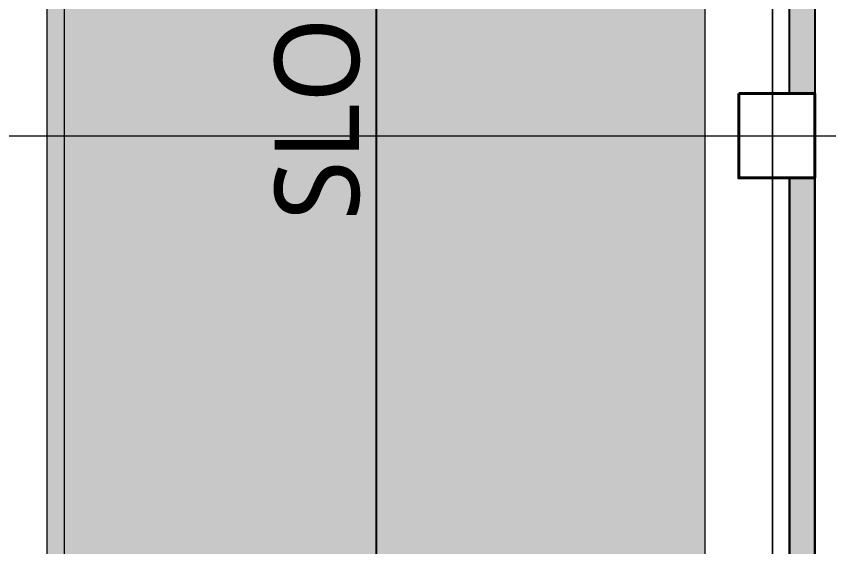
# Model space of a CAD drawing. Header units: millimetres. Extents: x 4739419 to 5837985, y 2291271 to 3446271.
# Drawn here: x 4898544 to 4908179, y 2469814 to 2476109 of the extents above; entities that cross this region are included whole.
import ezdxf
from ezdxf.enums import TextEntityAlignment as Align

# ---------------------------------------------------------------- set-up
doc = ezdxf.new("R2010")
doc.units = ezdxf.units.MM
doc.layers.get('0').update_dxf_attribs({"color": 255})
for name, color, linetype, lineweight in [('A-XXXX-TXT2', 9, 'Continuous', 25), ('XR-평면도$0$A-CNTL', 9, 'Continuous', 15), ('XR-평면도$0$A-CONC-LIN1', 9, 'Continuous', 40), ('XR-평면도$0$A-ELEV-LIN2', 9, 'Continuous', 25), ('XR-평면도$0$A-ELEV-LIN3', 9, 'Continuous', 18), ('XR-평면도$0$A-XXXX-SYMB', 9, 'Continuous', 25)]:
    doc.layers.add(name, color=color, linetype=linetype, lineweight=lineweight)
doc.layers.add('XR-평면도$0$!!파라펫', color=9, linetype='Continuous')
doc.layers.add('XR-평면도$0$A-ELEV-PATT', color=9, linetype='Continuous')
doc.styles.add('XR-평면도$0$맑은 고딕', font='malgun.ttf')

# ---------------------------------------------------------------- blocks, each defined once
blk = doc.blocks.new('XR-평면도$0$RAMP_내려감(기준층) (220802)')
at = {"layer": 'XR-평면도$0$A-ELEV-PATT'}
h = blk.add_hatch(dxfattribs=at)
h.set_pattern_fill('HEX', color=256, scale=100, angle=135)
h.set_pattern_definition([(135, (-1188188.16, -722710.9), (-388.8564, -388.8564), [317.5, -635]), (255, (-1188188.16, -722710.9), (531.18773, -142.33132), [317.5, -635]), (195, (-1188412.67, -722486.4), (142.33132, -531.18773), [317.5, -635])])
edge = h.paths.add_edge_path()
edge.add_arc((0, -15000), 12100, 540, 542.36827)
edge.add_line((-12089.7, -15500), (-19900, -15500))
edge.add_line((-19900, -15500), (-19900, 15000))
edge.add_arc((0, 15000), 19900, 0, 180, ccw=False)
edge.add_line((19900, 15000), (19900, -15500))
edge.add_line((19900, -15500), (12089.7, -15500))
edge.add_arc((0, -15000), 12100, 717.63173, 720)
edge.add_line((12100, -15000), (12100, 15000))
edge.add_arc((0, 15000), 12100, 360, 540)
edge.add_line((-12100, 15000), (-12100, -15000))
at = {"layer": 'XR-평면도$0$A-CNTL', "ltscale": 300}
for points in [[(20700, 40700), (20700, -40700)], [(-25700, -5000), (25700, -5000)]]:
    blk.add_lwpolyline(points, dxfattribs=at)
blk.add_lwpolyline([(-20700, 15000), (-20700, -15000, 0.414214), (0, -35700, 0.414214), (20700, -15000), (20700, 15000, 0.414214), (0, 35700, 0.414214)], format="xyb", close=True, dxfattribs=at)
at = {"layer": 'XR-평면도$0$A-CONC-LIN1'}
blk.add_lwpolyline([(20300, -4500), (21200, -4500), (21200, -5500), (20300, -5500)], close=True, dxfattribs=at)
at = {"layer": 'XR-평면도$0$A-ELEV-LIN2'}
for points in [[(20900, 5500), (20900, 14500), (21200, 14500), (21199.8, -36200.1)], [(20900, -4500), (20900, 4500)], [(20900, -14500), (20900, -5500)]]:
    blk.add_lwpolyline(points, dxfattribs=at)
at = {"layer": 'XR-평면도$0$A-ELEV-LIN3'}
blk.add_lwpolyline([(19900, -36700), (19900, 15000, 0.414214), (0, 34900, 0.414214), (-19900, 15000), (-19900, -36700)], format="xyb", dxfattribs=at)
blk.add_lwpolyline([(-12100, 15000), (-12100, -15000, 0.414214), (0, -27100, 0.414214), (12100, -15000), (12100, 15000, 0.414214), (0, 27100, 0.414214)], format="xyb", close=True, dxfattribs=at)
at = {"layer": 'XR-평면도$0$A-XXXX-SYMB'}
blk.add_lwpolyline([(-16000, -15500), (-16000, 15000, -0.414214), (0, 31000, -0.414214), (16000, 15000), (16000, -15500)], format="xyb", dxfattribs=at)
blk = doc.blocks.new('XR-평면도$0$중심선(210216)')
at = {"layer": 'XR-평면도$0$A-CNTL', "ltscale": 300}
blk.add_lwpolyline([(33000, 206000), (33000, -10000)], dxfattribs=at)
blk = doc.blocks.new('XR-평면도$0$3층진출파라펫')
at = {"layer": 'XR-평면도$0$!!파라펫'}
h = blk.add_hatch(color=9, dxfattribs=at)
h.dxf.hatch_style = 1
h.paths.add_polyline_path([(561002.8, 1186371.7), (561302.8, 1186371.7), (561302.8, 1195371.7), (561002.8, 1195371.7)])
h = blk.add_hatch(color=9, dxfattribs=at)
h.dxf.hatch_style = 1
h.paths.add_polyline_path([(561002.8, 1185371.7), (561302.8, 1185371.7), (561302.8, 1176371.7), (561002.8, 1176371.7)])
for points in [[(561302.8, 1186371.7), (561002.8, 1186371.7), (561002.8, 1195371.7), (561302.8, 1195371.7)], [(561302.8, 1185371.7), (561002.8, 1185371.7), (561002.8, 1176371.7), (561302.8, 1176371.7)]]:
    blk.add_lwpolyline(points, close=True, dxfattribs=at)

msp = doc.modelspace()

# ---------------------------------------------------------------- block references
for name, p in [('XR-평면도$0$RAMP_내려감(기준층) (220802)', (4886811.8, 2479691.2)), ('XR-평면도$0$3층진출파라펫', (4346709, 1288819.5)), ('XR-평면도$0$3층진출파라펫', (4346709, 1288819.5)), ('XR-평면도$0$3층진출파라펫', (4346709, 1288819.5))]:
    msp.add_blockref(name, p)
at = {"layer": 'XR-평면도$0$A-CNTL'}
msp.add_blockref('XR-평면도$0$중심선(210216)', (4866111.8, 2336391.2), dxfattribs=at)

# ---------------------------------------------------------------- texts
at = {"layer": 'A-XXXX-TXT2', "ltscale": 100, "style": 'XR-평면도$0$맑은 고딕'}
msp.add_text('SLOPE : 8.98%%%', height=1000, rotation=90, dxfattribs=at).set_placement((4902108.9, 2477993.3), align=Align.MIDDLE_CENTER)

doc.saveas('drawing.dxf')
